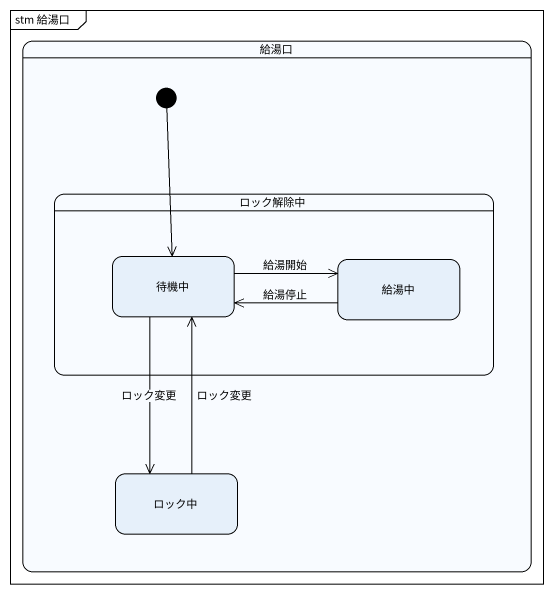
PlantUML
@startuml
mainframe stm 給湯口
hide empty description
state 給湯口 {
  state initial1 <<start>>
  state ロック解除中 {
    state 待機中
    state 給湯中
  }
  state ロック中
}
initial1 --> 待機中
待機中 -right-> 給湯中 : 給湯開始
待機中 --> ロック中 : ロック変更
給湯中 -left-> 待機中 : 給湯停止
ロック中 -up-> 待機中 : ロック変更
@enduml
